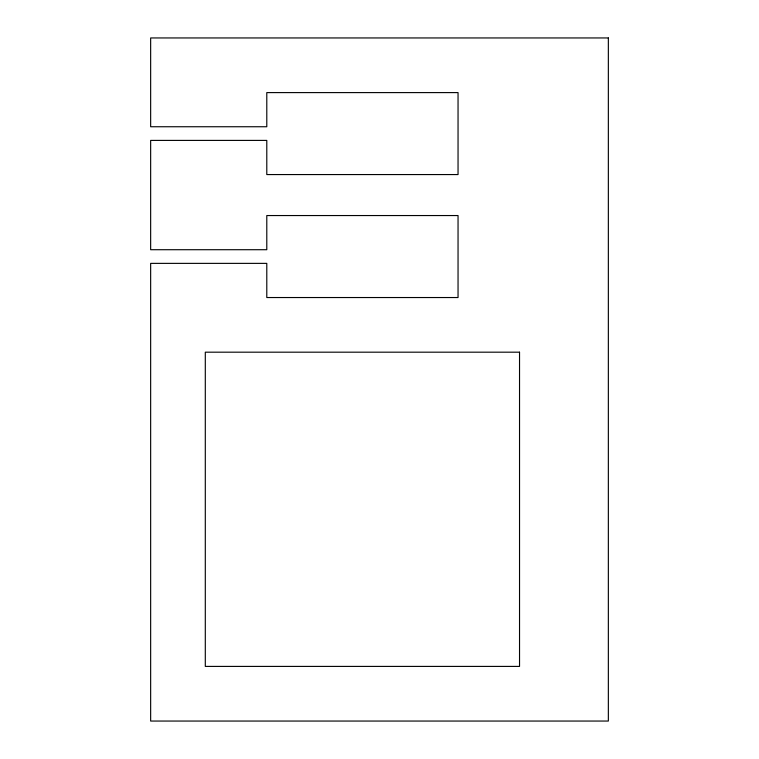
<?xml version="1.0" encoding="UTF-8"?>
<svg xmlns="http://www.w3.org/2000/svg" width="759" height="759" viewBox="0 0 759 759"><rect width="100%" height="100%" fill="white"/><g stroke="black" fill="none" stroke-linecap="round" stroke-linejoin="round"><path stroke-width="1.14" d="M608.348 37.95L150.652 37.95L150.652 126.744L266.788 126.744L266.788 92.598L458.047 92.598L458.047 174.561L266.788 174.561L266.788 140.406L150.652 140.406L150.652 249.711L266.788 249.711L266.788 215.547L458.047 215.547L458.047 297.537L266.788 297.537L266.788 263.373L150.652 263.373L150.652 721.05L608.348 721.05L608.348 37.95M519.535 352.185L205.3 352.185L205.3 666.411L519.535 666.411L519.535 352.185"/></g></svg>
